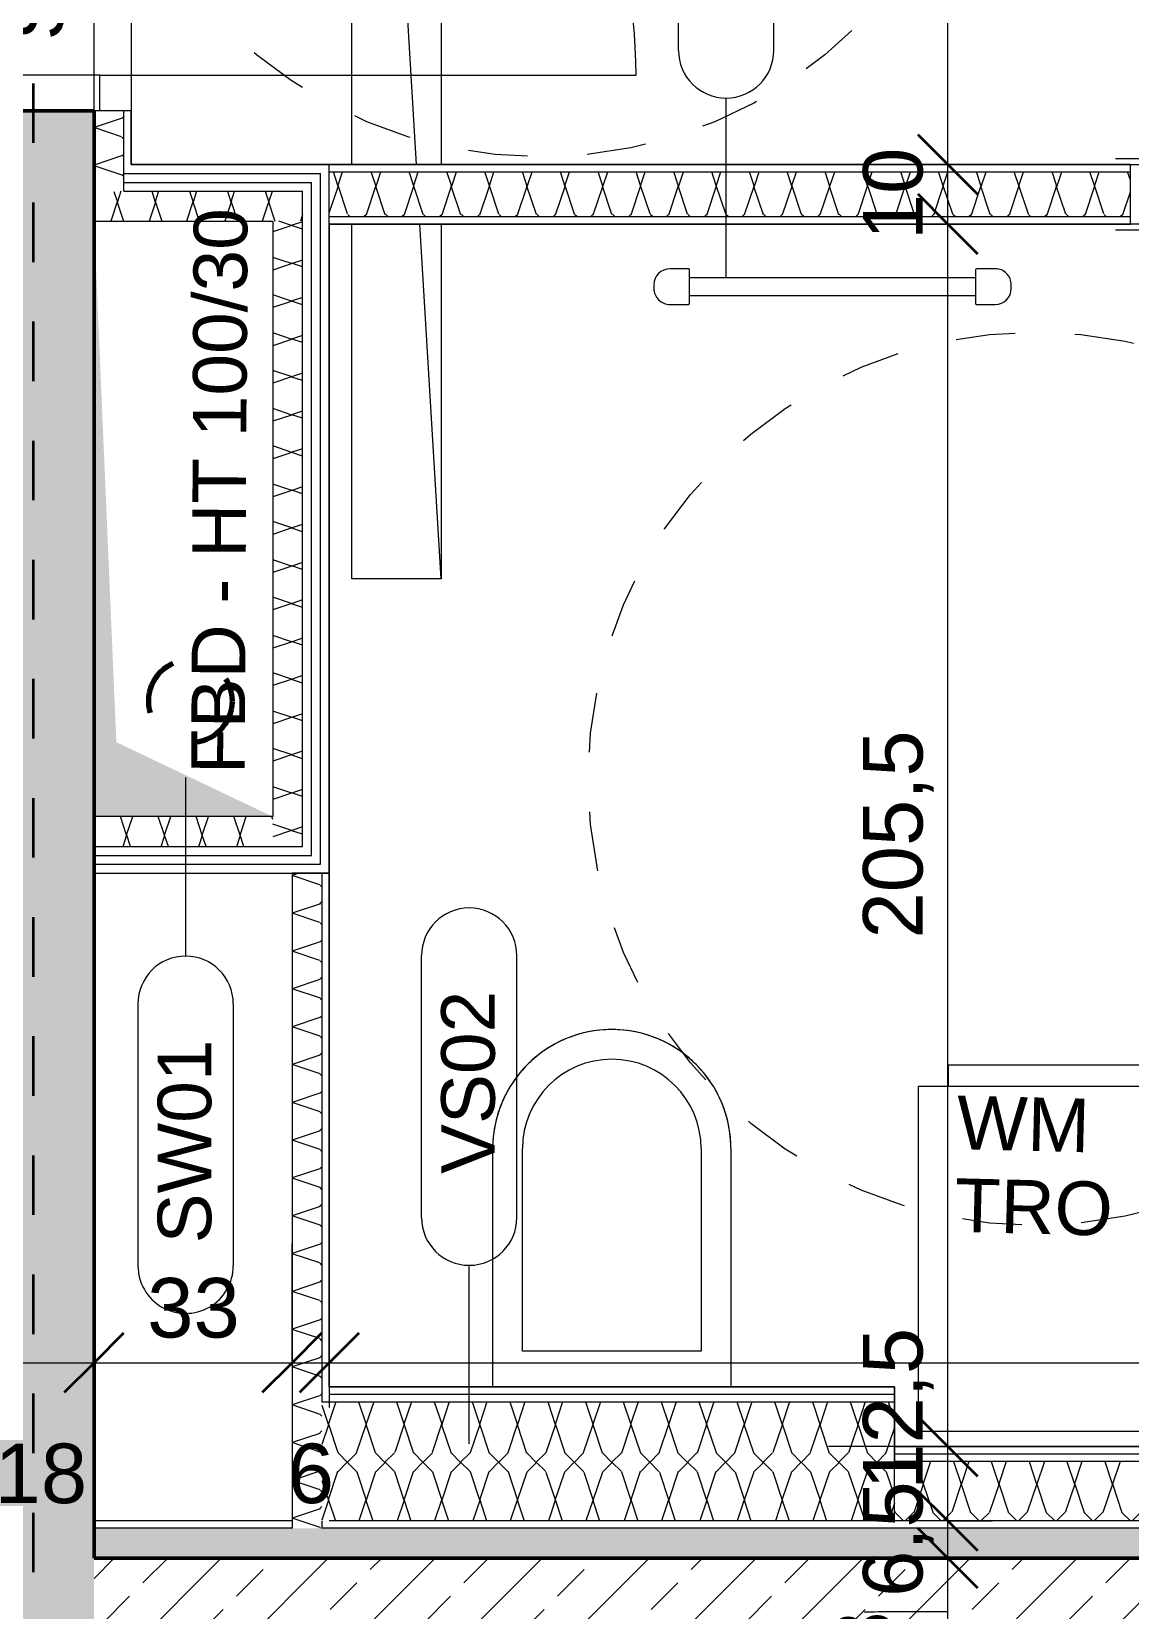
# Model space of a CAD drawing. Header units: metres. Extents: x -67.4 to -27.2, y 43.9 to 89.6.
# Drawn here: x -45.133 to -43.288, y 69.506 to 72.157 of the extents above; entities that cross this region are included whole.
import ezdxf

# ---------------------------------------------------------------- set-up
doc = ezdxf.new("R2010")
doc.units = ezdxf.units.M
for name, pattern in [('Strich Punkt', [0.015875, 0.00635, -0.004763, 0, -0.004763]), ('Strich Punkt Mittel', [0.015875, 0.00635, -0.004763, 0, -0.004763]), ('Verdeckt', [0.003, 0.002, -0.001])]:
    doc.linetypes.add(name, pattern=pattern)
for name, color, linetype, lineweight in [('A-DETL-GENF_', 92, 'Continuous', 13), ('A_2D', 7, 'Continuous', 13), ('A_Bemassung-50_', 4, 'Continuous', 9), ('A_Bemassung_', 4, 'Continuous', 9), ('A_Beschriftung_', 7, 'Continuous', 9), ('A_Bodenschlitz', 7, 'Continuous', 5), ('A_Decken', 8, 'Continuous', 13), ('A_Kanal_SW', 34, 'Strich Punkt', 100), ('A_Raeume_', 7, 'Continuous', 5), ('A_Raster_', 1, 'Continuous', 9), ('A_Sanitaer', 3, 'Continuous', 13), ('A_Tueren', 31, 'Continuous', 13), ('A_Waende', 7, 'Continuous', 13), ('M-EQPM', 50, 'Continuous', 5), ('Text', 90, 'Continuous', 9)]:
    doc.layers.add(name, color=color, linetype=linetype, lineweight=lineweight)
doc.styles.add('Arial_2', font='arial.ttf', dxfattribs={"height": 0.09})
doc.styles.add('Arial_5', font='arial.ttf', dxfattribs={"height": 0.1})
doc.dimstyles.new('WGA-Bemaßung', dxfattribs={"dimscale": 0.3048, "dimtxt": 0.102026, "dimasz": 0.328084, "dimexe": 0.246063, "dimexo": 0.0625, "dimgap": 0.04101, "dimtad": 1, "dimdec": 1, "dimlfac": 100, "dimrnd": 0.5, "dimdsep": 46, "dimtxsty": 'Arial_5', "dimblk1": 'OBLIQUE', "dimblk2": 'OBLIQUE', "dimsah": 1, "dimcen": 0.09, "dimdle": 0.246063, "dimazin": 2, "dimtfac": 1, "dimtdec": 4, "dimtix": 1, "dimtmove": 0, "dimatfit": 3, "dimfxl": 0.656168, "dimfxlon": 1, "dimtvp": 1, "dimtolj": 1, "dimtzin": 0, "dimarcsym": 2})
doc.dimstyles.new('WGA-Bemaßung_3', dxfattribs={"dimscale": 0.3048, "dimtxt": 0.102026, "dimasz": 0.328084, "dimexe": 0.246063, "dimexo": 0.0625, "dimgap": 0.04101, "dimtad": 1, "dimdec": 1, "dimlfac": 100, "dimrnd": 0.5, "dimdsep": 46, "dimtxsty": 'Arial_5', "dimblk1": 'OBLIQUE', "dimblk2": 'OBLIQUE', "dimsah": 1, "dimcen": 0.09, "dimdle": 0.246063, "dimazin": 2, "dimtfac": 1, "dimtdec": 4, "dimtix": 1, "dimtmove": 1, "dimatfit": 3, "dimfxl": 0.656168, "dimfxlon": 1, "dimtvp": 1, "dimtolj": 1, "dimtzin": 0, "dimarcsym": 2})
doc.dimstyles.new('WGA-Bemaßung_4', dxfattribs={"dimscale": 0.3048, "dimtxt": 0.102026, "dimasz": 0.328084, "dimexe": 0.246063, "dimexo": 0.0625, "dimgap": 0.04101, "dimtad": 1, "dimdec": 1, "dimlfac": 100, "dimrnd": 0.5, "dimdsep": 46, "dimtxsty": 'Arial_5', "dimblk1": 'OBLIQUE', "dimblk2": 'OBLIQUE', "dimsah": 1, "dimcen": 0.09, "dimdle": 0.246063, "dimazin": 2, "dimtfac": 1, "dimtdec": 4, "dimtix": 1, "dimtmove": 2, "dimatfit": 3, "dimfxl": 0.656168, "dimfxlon": 1, "dimtvp": 1, "dimtolj": 1, "dimtzin": 0, "dimarcsym": 2})
pattern_1 = [(45, (0, 0), (-0.08980256, 0.08980256), []), (45, (0.0898, 0), (-0.08980256, 0.08980256), [0.0635, -0.03175])]

# ---------------------------------------------------------------- blocks, each defined once
blk = doc.blocks.new('UZ_D1 - SL_0900x2000_Wohnungstür-5426849-263_PP_03DG_BT2')
at = {"layer": 'A_Tueren', "lineweight": 5}
for p, q in [((0.45, 0.1), (0.45, 1)), ((-0.51, 0.1), (-0.45, 0.1)), ((-0.45, 0.1), (-0.45, -0.1)), ((0.45, 0.1), (0.45, -0.1)), ((0.51, 0.1), (0.45, 0.1)), ((-0.45, -0.1), (-0.51, -0.1)), ((0.45, -0.1), (0.51, -0.1))]:
    blk.add_line(p, q, dxfattribs=at)
blk.add_arc((0.45, 0.1), 0.9, 90, 180, dxfattribs=at)
blk = doc.blocks.new('UZ_D1 - SL_0800x2000_Zimmertür_Stahlzarge_GK-7175309-263_PP_03DG_BT2')
at = {"layer": 'A_Tueren', "lineweight": 5}
for p, q in [((-0.4, 0.06), (-0.46, 0.06)), ((-0.4, -0.06), (-0.4, 0.06)), ((0.4, 0.06), (0.46, 0.06)), ((0.4, -0.06), (0.4, 0.06)), ((-0.46, -0.06), (-0.4, -0.06)), ((0.46, -0.06), (0.4, -0.06)), ((0.4, -0.06), (0.4, -0.86))]:
    blk.add_line(p, q, dxfattribs=at)
blk.add_arc((0.4, -0.06), 0.8, 180, 270, dxfattribs=at)
blk = doc.blocks.new('Sani_Waschmaschine - 600x600-V33-263_PP_03DG_BT2')
at = {"layer": 'A_Sanitaer'}
for p, q in [((0.0175, 0.0484), (0.0175, 0.0134)), ((0.0238, 0.0484), (0.0175, 0.0484)), ((0.5175, 0.0484), (0.0175, 0.0484)), ((0.0423, 0.0484), (0.0238, 0.0484)), ((0.0721, 0.0484), (0.0423, 0.0484)), ((0.1116, 0.0484), (0.0721, 0.0484)), ((0.159, 0.0484), (0.1116, 0.0484)), ((0.2119, 0.0484), (0.159, 0.0484)), ((0.2675, 0.0484), (0.2119, 0.0484)), ((0.3231, 0.0484), (0.2675, 0.0484)), ((0.376, 0.0484), (0.3231, 0.0484)), ((0.4234, 0.0484), (0.376, 0.0484)), ((0.463, 0.0484), (0.4234, 0.0484)), ((0.4928, 0.0484), (0.463, 0.0484)), ((0.5112, 0.0484), (0.4928, 0.0484)), ((0.5175, 0.0484), (0.5112, 0.0484)), ((0.5175, 0.0134), (0.5175, 0.0484)), ((-0.0325, 0.0134), (0.5675, 0.0134)), ((-0.0325, -0.5666), (-0.0325, 0.0134)), ((0.0175, 0.0134), (0.4928, 0.0134)), ((0.0175, 0.0134), (0.0238, 0.0134)), ((0.0238, 0.0134), (0.0423, 0.0134)), ((0.0423, 0.0134), (0.0721, 0.0134)), ((0.0721, 0.0134), (0.1116, 0.0134)), ((0.1116, 0.0134), (0.159, 0.0134)), ((0.159, 0.0134), (0.2119, 0.0134)), ((0.2119, 0.0134), (0.2675, 0.0134)), ((0.2675, 0.0134), (0.3231, 0.0134)), ((0.3231, 0.0134), (0.376, 0.0134)), ((0.376, 0.0134), (0.4234, 0.0134)), ((0.4234, 0.0134), (0.463, 0.0134)), ((0.463, 0.0134), (0.4928, 0.0134)), ((0.4928, 0.0134), (0.5112, 0.0134)), ((0.4928, 0.0134), (0.5112, 0.0134)), ((0.5112, 0.0134), (0.5175, 0.0134)), ((0.5112, 0.0134), (0.5175, 0.0134)), ((0.5675, 0.0134), (0.5675, -0.5666)), ((0.5675, -0.5666), (-0.0325, -0.5666))]:
    blk.add_line(p, q, dxfattribs=at)
blk = doc.blocks.new('Symbol_Schatten - Bodendurchbruch_Schatten-V52-263_PP_03DG_BT2')
at = {"layer": 'A-DETL-GENF_'}
blk.add_hatch(color=256, dxfattribs=at).paths.add_polyline_path([(-0.5, -0.15), (-0.375, 0.1125), (0.5, 0.15), (-0.5, 0.1499), (-0.5, -0.0422)])
blk = doc.blocks.new('Sani_WC-Wandbasierend - 400x600-V56-263_PP_03DG_BT2')
at = {"layer": 'A_Sanitaer', "lineweight": 5}
for p, q in [((-0.075, -0.5125), (-0.075, -0.1125)), ((-0.075, -0.1125), (0.325, -0.1125)), ((-0.075, -0.5125), (-0.075, -0.1125)), ((0.325, -0.1125), (0.325, -0.5125)), ((0.325, -0.1125), (0.325, -0.5125)), ((-0.025, -0.1725), (0.275, -0.1725)), ((-0.025, -0.5125), (-0.025, -0.1725)), ((0.275, -0.1725), (0.275, -0.5125))]:
    blk.add_line(p, q, dxfattribs=at)
for radius, start, end in [(0.2, 180, 0), (0.2, 180, 195.2197), (0.15, 180, 360), (0.2, 344.7803, 360), (0.2, 195.2197, 200.149), (0.2, 200.149, 210.5085), (0.2, 332.2044, 339.851), (0.2, 339.851, 344.7803), (0.2, 329.4915, 332.0709), (0.2, 210.5085, 216.2662), (0.2, 216.2662, 225.9281), (0.2, 314.0719, 323.7338), (0.2, 323.7338, 329.4915), (0.2, 225.9281, 231.8048), (0.2, 308.1952, 314.0719), (0.2, 231.8048, 241.6661), (0.2, 241.6661, 247.1471), (0.2, 292.8529, 298.3339), (0.2, 298.3339, 308.1952), (0.2, 247.1471, 258.666), (0.2, 258.666, 262.3967), (0.2, 262.3967, 277.6033), (0.2, 277.6033, 281.334), (0.2, 281.334, 292.8529)]:
    blk.add_arc((0.125, -0.5125), radius, start, end, dxfattribs=at)
blk = doc.blocks.new('Allg_BS - HKLS-V83-263_PP_03DG_BT2')
at = {"layer": 'A_Bodenschlitz'}
for p, q in [((-1.2494, -0.1435), (-1.2494, 0.0065)), ((-1.2494, 0.0065), (-0.6536, 0.0065)), ((-0.5536, 0.0065), (0.834, 0.0065)), ((0.834, -0.0185), (1.2506, 0.0065)), ((0.834, 0.0065), (1.2506, 0.0065)), ((1.2506, 0.0065), (1.2506, -0.1435)), ((-0.5536, -0.1017), (0.834, -0.0185)), ((-1.2494, -0.1435), (-0.6536, -0.1077)), ((-0.6536, -0.1435), (-1.2494, -0.1435)), ((0.834, -0.1435), (-0.5536, -0.1435)), ((1.2506, -0.1435), (0.834, -0.1435))]:
    blk.add_line(p, q, dxfattribs=at)
blk = doc.blocks.new('HLS_Heizkörper Bad - 60x120-V104-263_PP_03DG_BT2')
at = {"layer": 'M-EQPM'}
for p, q in [((-0.242, -0.05), (-0.273, -0.05)), ((-0.24, -0.108), (-0.24, -0.052)), ((0.24, -0.052), (0.24, -0.108)), ((0.273, -0.05), (0.242, -0.05)), ((-0.3, -0.077), (-0.3, -0.083)), ((0.24, -0.065), (-0.24, -0.065)), ((0.3, -0.083), (0.3, -0.077)), ((-0.24, -0.095), (0.24, -0.095)), ((-0.273, -0.11), (-0.242, -0.11)), ((0.242, -0.11), (0.273, -0.11))]:
    blk.add_line(p, q, dxfattribs=at)
for centre, radius, start, end in [((-0.273, -0.077), 0.027, 90, 180), ((-0.242, -0.052), 0.00198, 360, 90), ((-0.242, -0.052), 0.00198, 45, 75), ((0.242, -0.052), 0.002, 90, 180), ((0.273, -0.077), 0.027, 360, 90), ((-0.273, -0.083), 0.027, 180, 270), ((0.273, -0.083), 0.027, 270, 360), ((-0.242, -0.108), 0.002, 270, 360), ((-0.242, -0.108), 0.002, 270, 360), ((0.242, -0.108), 0.00198, 180, 270), ((0.242, -0.108), 0.00198, 180, 270)]:
    blk.add_arc(centre, radius, start, end, dxfattribs=at)
blk = doc.blocks.new('DIMBLOCK160-263_PP_03DG_BT2')
at = {"layer": 'A_Bemassung-50_', "lineweight": 35, "transparency": 16777216}
for p, q in [((-43.595, 69.5939), (-43.645, 69.6439)), ((-43.595, 69.5939), (-43.545, 69.5439)), ((-43.595, 69.4139), (-43.645, 69.4639)), ((-43.595, 69.4139), (-43.545, 69.3639))]:
    blk.add_line(p, q, dxfattribs=at)
at = {"layer": 'A_Bemassung-50_', "transparency": 16777216}
for p, q in [((-43.595, 69.5939), (-43.795, 69.5939)), ((-43.595, 69.4139), (-43.595, 69.5939)), ((-43.595, 69.5939), (-43.52, 69.5939)), ((-43.595, 69.4139), (-43.795, 69.4139)), ((-43.595, 69.4139), (-43.52, 69.4139))]:
    blk.add_line(p, q, dxfattribs=at)
blk.add_ellipse((-43.595, 69.5027), major_axis=(-0.1401, 0), ratio=0.008128, start_param=4.712389, end_param=6.283185, dxfattribs=at)
at = {"layer": 'A_Bemassung-50_', "color": 0, "transparency": 16777216, "insert": (-43.7864, 69.3489), "char_height": 0.1, "width": 0.184588, "attachment_point": 1, "rotation": 90, "line_spacing_factor": 0.941778, "style": 'Arial_5'}
blk.add_mtext('18', dxfattribs=at)
blk = doc.blocks.new('_Oblique')
at = {"color": 0, "linetype": 'ByBlock', "lineweight": -2}
blk.add_line((-0.5, -0.5), (0.5, 0.5), dxfattribs=at)
blk = doc.blocks.new('DIMBLOCK161-263_PP_03DG_BT2')
at = {"layer": 'A_Bemassung-50_', "lineweight": 35, "transparency": 16777216}
for p, q in [((-43.595, 69.6564), (-43.645, 69.7064)), ((-43.595, 69.6564), (-43.545, 69.6064)), ((-43.595, 69.5939), (-43.645, 69.6439)), ((-43.595, 69.5939), (-43.545, 69.5439))]:
    blk.add_line(p, q, dxfattribs=at)
at = {"layer": 'A_Bemassung-50_', "transparency": 16777216}
for p, q in [((-43.595, 69.6564), (-43.795, 69.6564)), ((-43.595, 69.5939), (-43.595, 69.6564)), ((-43.595, 69.6564), (-43.52, 69.6564)), ((-43.595, 69.5939), (-43.795, 69.5939)), ((-43.595, 69.5939), (-43.52, 69.5939))]:
    blk.add_line(p, q, dxfattribs=at)
at = {"layer": 'A_Bemassung-50_', "color": 0, "transparency": 16777216, "insert": (-43.7373, 69.5286), "char_height": 0.1, "width": 0.231677, "attachment_point": 1, "rotation": 90, "line_spacing_factor": 0.941778, "style": 'Arial_5'}
blk.add_mtext('6,5', dxfattribs=at)
blk = doc.blocks.new('DIMBLOCK162-263_PP_03DG_BT2')
at = {"layer": 'A_Bemassung-50_', "lineweight": 35, "transparency": 16777216}
for p, q in [((-43.595, 69.7814), (-43.645, 69.8314)), ((-43.595, 69.7814), (-43.545, 69.7314)), ((-43.595, 69.6564), (-43.645, 69.7064)), ((-43.595, 69.6564), (-43.545, 69.6064))]:
    blk.add_line(p, q, dxfattribs=at)
at = {"layer": 'A_Bemassung-50_', "transparency": 16777216}
for p, q in [((-43.595, 69.7814), (-43.795, 69.7814)), ((-43.595, 69.6564), (-43.595, 69.7814)), ((-43.595, 69.7814), (-43.52, 69.7814)), ((-43.595, 69.6564), (-43.795, 69.6564)), ((-43.595, 69.6564), (-43.52, 69.6564))]:
    blk.add_line(p, q, dxfattribs=at)
at = {"layer": 'A_Bemassung-50_', "color": 0, "transparency": 16777216, "insert": (-43.7373, 69.7086), "char_height": 0.1, "width": 0.323972, "attachment_point": 1, "rotation": 90, "line_spacing_factor": 0.941778, "style": 'Arial_5'}
blk.add_mtext('12,5', dxfattribs=at)
blk = doc.blocks.new('DIMBLOCK163-263_PP_03DG_BT2')
at = {"layer": 'A_Bemassung-50_', "lineweight": 35, "transparency": 16777216}
for p, q in [((-43.5949, 71.8339), (-43.6449, 71.8839)), ((-43.5949, 71.8339), (-43.5449, 71.7839)), ((-43.595, 69.7814), (-43.645, 69.8314)), ((-43.595, 69.7814), (-43.545, 69.7314))]:
    blk.add_line(p, q, dxfattribs=at)
at = {"layer": 'A_Bemassung-50_', "transparency": 16777216}
for p, q in [((-43.5949, 71.8339), (-43.7949, 71.8339)), ((-43.595, 69.7814), (-43.5949, 71.8339)), ((-43.5949, 71.8339), (-43.5199, 71.8339)), ((-43.595, 69.7814), (-43.795, 69.7814)), ((-43.595, 69.7814), (-43.52, 69.7814))]:
    blk.add_line(p, q, dxfattribs=at)
at = {"layer": 'A_Bemassung-50_', "color": 0, "transparency": 16777216, "insert": (-43.7372, 70.6342), "char_height": 0.1, "width": 0.416266, "attachment_point": 1, "rotation": 90, "line_spacing_factor": 0.941778, "style": 'Arial_5'}
blk.add_mtext('205,5', dxfattribs=at)
blk = doc.blocks.new('DIMBLOCK164-263_PP_03DG_BT2')
at = {"layer": 'A_Bemassung-50_', "lineweight": 35, "transparency": 16777216}
for p, q in [((-43.5949, 71.9339), (-43.6449, 71.9839)), ((-43.5949, 71.9339), (-43.5449, 71.8839)), ((-43.5949, 71.8339), (-43.6449, 71.8839)), ((-43.5949, 71.8339), (-43.5449, 71.7839))]:
    blk.add_line(p, q, dxfattribs=at)
at = {"layer": 'A_Bemassung-50_', "transparency": 16777216}
for p, q in [((-43.5949, 71.9339), (-43.7949, 71.9339)), ((-43.5949, 71.8339), (-43.5949, 71.9339)), ((-43.5949, 71.9339), (-43.5199, 71.9339)), ((-43.5949, 71.8339), (-43.7949, 71.8339)), ((-43.5949, 71.8339), (-43.5199, 71.8339))]:
    blk.add_line(p, q, dxfattribs=at)
at = {"layer": 'A_Bemassung-50_', "color": 0, "transparency": 16777216, "insert": (-43.7372, 71.8069), "char_height": 0.1, "width": 0.184588, "attachment_point": 1, "rotation": 90, "line_spacing_factor": 0.941778, "style": 'Arial_5'}
blk.add_mtext('10', dxfattribs=at)
blk = doc.blocks.new('DIMBLOCK165-263_PP_03DG_BT2')
at = {"layer": 'A_Bemassung-50_', "lineweight": 35, "transparency": 16777216}
for p, q in [((-43.5948, 73.7715), (-43.6448, 73.8215)), ((-43.5948, 73.7715), (-43.5448, 73.7215)), ((-43.5949, 71.9339), (-43.6449, 71.9839)), ((-43.5949, 71.9339), (-43.5449, 71.8839))]:
    blk.add_line(p, q, dxfattribs=at)
at = {"layer": 'A_Bemassung-50_', "transparency": 16777216}
for p, q in [((-43.5948, 73.7715), (-43.7948, 73.7715)), ((-43.5949, 71.9339), (-43.5948, 73.7715)), ((-43.5948, 73.7715), (-43.5198, 73.7715)), ((-43.5949, 71.9339), (-43.7949, 71.9339)), ((-43.5949, 71.9339), (-43.5199, 71.9339))]:
    blk.add_line(p, q, dxfattribs=at)
at = {"layer": 'A_Bemassung-50_', "color": 0, "transparency": 16777216, "insert": (-43.7372, 73.0651), "char_height": 0.1, "width": 0.276883, "attachment_point": 1, "rotation": 90, "line_spacing_factor": 0.941778, "style": 'Arial_5'}
blk.add_mtext('184', dxfattribs=at)
blk = doc.blocks.new('DIMBLOCK220-263_PP_03DG_BT2')
at = {"layer": 'A_Bemassung-50_', "transparency": 16777216}
for p, q in [((-45.2083, 69.9219), (-45.2083, 70.1219)), ((-45.0283, 69.9219), (-45.0283, 70.1219)), ((-45.2083, 69.9219), (-45.0283, 69.9219)), ((-45.2083, 69.9219), (-45.2083, 69.8469)), ((-45.0283, 69.9219), (-45.0283, 69.8469))]:
    blk.add_line(p, q, dxfattribs=at)
at = {"layer": 'A_Bemassung-50_', "lineweight": 35, "transparency": 16777216}
for p, q in [((-45.2083, 69.9219), (-45.1583, 69.9719)), ((-45.0283, 69.9219), (-44.9783, 69.9719)), ((-45.2083, 69.9219), (-45.2583, 69.8719)), ((-45.0283, 69.9219), (-45.0783, 69.8719))]:
    blk.add_line(p, q, dxfattribs=at)
at = {"layer": 'A_Bemassung-50_', "color": 0, "transparency": 16777216, "insert": (-45.1952, 69.7861), "char_height": 0.1, "width": 0.184588, "attachment_point": 1, "rotation": 359.9983, "line_spacing_factor": 0.941778, "style": 'Arial_5'}
blk.add_mtext('18', dxfattribs=at)
blk = doc.blocks.new('DIMBLOCK221-263_PP_03DG_BT2')
at = {"layer": 'A_Bemassung-50_', "transparency": 16777216}
for p, q in [((-45.0283, 69.9219), (-45.0283, 70.1219)), ((-44.6958, 69.9219), (-44.6958, 70.1219)), ((-45.0283, 69.9219), (-44.6958, 69.9219)), ((-45.0283, 69.9219), (-45.0283, 69.8469)), ((-44.6958, 69.9219), (-44.6958, 69.8469))]:
    blk.add_line(p, q, dxfattribs=at)
at = {"layer": 'A_Bemassung-50_', "lineweight": 35, "transparency": 16777216}
for p, q in [((-45.0283, 69.9219), (-44.9783, 69.9719)), ((-44.6958, 69.9219), (-44.6458, 69.9719)), ((-45.0283, 69.9219), (-45.0783, 69.8719)), ((-44.6958, 69.9219), (-44.7458, 69.8719))]:
    blk.add_line(p, q, dxfattribs=at)
at = {"layer": 'A_Bemassung-50_', "color": 0, "transparency": 16777216, "insert": (-44.939, 70.0642), "char_height": 0.1, "width": 0.184588, "attachment_point": 1, "rotation": 359.9983, "line_spacing_factor": 0.941778, "style": 'Arial_5'}
blk.add_mtext('33', dxfattribs=at)
blk = doc.blocks.new('DIMBLOCK222-263_PP_03DG_BT2')
at = {"layer": 'A_Bemassung-50_', "transparency": 16777216}
for p, q in [((-44.6958, 69.9219), (-44.6958, 70.1219)), ((-44.6333, 69.9219), (-44.6333, 70.1219)), ((-44.6958, 69.9219), (-44.6333, 69.9219)), ((-44.6958, 69.9219), (-44.6958, 69.8469)), ((-44.6333, 69.9219), (-44.6333, 69.8469))]:
    blk.add_line(p, q, dxfattribs=at)
at = {"layer": 'A_Bemassung-50_', "lineweight": 35, "transparency": 16777216}
for p, q in [((-44.6958, 69.9219), (-44.6458, 69.9719)), ((-44.6333, 69.9219), (-44.5833, 69.9719)), ((-44.6958, 69.9219), (-44.7458, 69.8719)), ((-44.6333, 69.9219), (-44.6833, 69.8719))]:
    blk.add_line(p, q, dxfattribs=at)
at = {"layer": 'A_Bemassung-50_', "color": 0, "transparency": 16777216, "insert": (-44.7031, 69.7861), "char_height": 0.1, "width": 0.092294, "attachment_point": 1, "rotation": 359.9983, "line_spacing_factor": 0.941778, "style": 'Arial_5'}
blk.add_mtext('6', dxfattribs=at)
blk = doc.blocks.new('DIMBLOCK223-263_PP_03DG_BT2')
at = {"layer": 'A_Bemassung-50_', "transparency": 16777216}
for p, q in [((-44.6333, 69.9219), (-44.6333, 70.1219)), ((-41.4927, 69.9218), (-41.4927, 70.1218)), ((-44.6333, 69.9219), (-41.4927, 69.9218)), ((-44.6333, 69.9219), (-44.6333, 69.8469)), ((-41.4927, 69.9218), (-41.4927, 69.8468))]:
    blk.add_line(p, q, dxfattribs=at)
at = {"layer": 'A_Bemassung-50_', "lineweight": 35, "transparency": 16777216}
for p, q in [((-44.6333, 69.9219), (-44.5833, 69.9719)), ((-41.4927, 69.9218), (-41.4427, 69.9718)), ((-44.6333, 69.9219), (-44.6833, 69.8719)), ((-41.4927, 69.9218), (-41.5427, 69.8718))]:
    blk.add_line(p, q, dxfattribs=at)
at = {"layer": 'A_Bemassung-50_', "color": 0, "transparency": 16777216, "insert": (-42.8197, 70.0641), "char_height": 0.1, "width": 0.276883, "attachment_point": 1, "rotation": 359.9983, "line_spacing_factor": 0.941778, "style": 'Arial_5'}
blk.add_mtext('314', dxfattribs=at)
blk = doc.blocks.new('BS_Wand_Lollipop - rechts_oben-2026913-263_PP_03DG_BT2')
at = {"layer": 'A_Beschriftung_'}
for p, q in [((0.0046, 0.0016), (0.0134, 0.0016)), ((-0.003, 0), (0.003, 0)), ((0.0046, -0.0016), (0.0134, -0.0016))]:
    blk.add_line(p, q, dxfattribs=at)
for centre, start, end in [((0.0046, 0), 90, 270), ((0.0134, 0), 270, 90)]:
    blk.add_arc(centre, 0.0016, start, end, dxfattribs=at)

msp = doc.modelspace()

# ---------------------------------------------------------------- hatches: boundary and pattern name
at = {"layer": 'A_Waende', "lineweight": 5}
h = msp.add_hatch(dxfattribs=at)
h.set_pattern_fill('FP_2', color=250, style=0, pattern_type=2)
h.set_pattern_definition(pattern_1)
h.paths.add_polyline_path([(-45.0288, 55.6487), (-45.0287, 58.2637), (-45.2087, 58.2637), (-45.2087, 55.6487), (-45.0976, 55.6487)])
h.paths.add_polyline_path([(-45.0287, 59.2837), (-45.0285, 65.1463), (-45.2085, 65.1463), (-45.2085, 59.2837), (-45.0287, 59.2837)])
h.paths.add_polyline_path([(-45.0284, 66.1663), (-45.0284, 66.1663), (-45.0283, 72.0239), (-45.2083, 72.0239), (-45.2083, 66.1663), (-45.0285, 66.1663)])
h.paths.add_polyline_path([(-45.0283, 71.3533), (-45.0283, 71.3533), (-45.0283, 71.6779)])
h.paths.add_polyline_path([(-45.0283, 73.0439), (-45.0282, 73.0439), (-45.0282, 76.4765), (-45.2081, 76.4765), (-45.2082, 73.0439)])
h = msp.add_hatch(dxfattribs=at)
h.set_pattern_fill('FP_126', color=250, angle=247.64, style=0, pattern_type=2)
h.set_pattern_definition([(134.998, (-44.965885, 72.85281), (-0.253995, 0.127012), [0.02245, -0.15715]), (134.998, (-45.07703, 72.90069), (-0.253995, 0.127012), [0.02245, -0.15715]), (134.998, (-44.96564, 72.9165), (-0.2539954, 0.127012), [0.02245, -0.15715]), (134.998, (-45.07716, 72.96346), (-0.2539954, 0.127012), [0.02245, -0.15715]), (161.563, (-44.981882, 72.86912), (-0.5079932, 0.1270184), [0.0502, -0.35141]), (161.563, (-45.029645, 72.88444), (-0.5079932, 0.1270184), [0.0502, -0.35141]), (161.563, (-44.982013, 72.93189), (-0.5079932, 0.1270184), [0.0502, -0.35141]), (161.563, (-45.029395, 72.948136), (-0.5079932, 0.1270184), [0.0502, -0.35141]), (224.998, (-45.07734, 72.86838), (0.254004, 0.1269946), [0.02245, -0.15715]), (224.998, (-44.96564, 72.9165), (0.254004, 0.1269946), [0.02245, -0.15715]), (224.998, (-45.07709, 72.93207), (0.254004, 0.1269946), [0.02245, -0.15715]), (224.998, (-44.96577, 72.97927), (0.254004, 0.1269946), [0.02245, -0.15715]), (198.433, (-45.029645, 72.88444), (0.5080021, 0.126983), [0.0502, -0.35141]), (198.433, (-44.981948, 72.900504), (0.5080021, 0.126983), [0.0502, -0.35141]), (198.433, (-45.029395, 72.948136), (0.5080021, 0.126983), [0.0502, -0.35141]), (198.433, (-44.9817, 72.9642), (0.5080021, 0.126983), [0.0502, -0.35141])])
h.paths.add_polyline_path([(-44.9783, 71.8889), (-44.9783, 72.0239), (-45.0283, 72.0239), (-45.0282, 71.8889), (-44.9908, 71.8889)])
h.paths.add_polyline_path([(-44.9782, 73.0439), (-44.9782, 73.784), (-45.0282, 73.784), (-45.0282, 73.0439)])
h = msp.add_hatch(dxfattribs=at)
h.set_pattern_fill('FP_72', color=250, angle=-112.36, style=0, pattern_type=2)
h.set_pattern_definition([(44.998, (-43.06325, 71.83443), (0.1270123, 0.2539954), [0.02245, -0.15715]), (44.998, (-43.01575, 71.94464), (0.1270123, 0.2539954), [0.02245, -0.15715]), (44.998, (-42.99955, 71.83418), (0.1270123, 0.2539954), [0.02245, -0.15715]), (44.998, (-42.95167, 71.94532), (0.1270123, 0.2539954), [0.02245, -0.15715]), (71.563, (-43.047315, 71.8495), (0.1270184, 0.5079932), [0.0502, -0.35141]), (71.563, (-43.03107, 71.89688), (0.1270184, 0.5079932), [0.0502, -0.35141]), (71.563, (-42.98362, 71.84925), (0.1270184, 0.5079932), [0.0502, -0.35141]), (71.563, (-42.96792, 71.897936), (0.1270184, 0.5079932), [0.0502, -0.35141]), (134.998, (-43.04713, 71.94458), (0.1269946, -0.2540043), [0.02245, -0.15715]), (134.998, (-42.99955, 71.83418), (0.1269946, -0.2540043), [0.02245, -0.15715]), (134.998, (-42.98306, 71.94525), (0.1269946, -0.2540043), [0.02245, -0.15715]), (134.998, (-42.93586, 71.83393), (0.1269946, -0.2540043), [0.02245, -0.15715]), (108.433, (-43.03107, 71.89688), (0.126983, -0.5080021), [0.0502, -0.35141]), (108.433, (-43.01593, 71.849564), (0.126983, -0.5080021), [0.0502, -0.35141]), (108.433, (-42.96792, 71.897936), (0.126983, -0.5080021), [0.0502, -0.35141]), (108.433, (-42.951856, 71.85024), (0.126983, -0.5080021), [0.0502, -0.35141])])
h.paths.add_polyline_path([(-41.4802, 71.8463), (-41.4802, 71.9213), (-42.4183, 71.9213), (-42.4183, 71.8463), (-41.4802, 71.8463)])
h.paths.add_polyline_path([(-41.4927, 71.8463), (-41.4927, 71.8463), (-41.4927, 71.9213)])
h.paths.add_polyline_path([(-43.2883, 71.8464), (-43.2883, 71.9214), (-44.6333, 71.9214), (-44.6333, 71.8464), (-43.3736, 71.8464)])
h = msp.add_hatch(dxfattribs=at)
h.set_pattern_fill('FP_87', color=250, angle=-112.36, style=0, pattern_type=2)
h.set_pattern_definition([(225, (-44.83018, 71.93411), (-0.127012, -0.253995), [0.02245, -0.15715]), (225, (-44.87806, 71.82296), (-0.127012, -0.253995), [0.02245, -0.15715]), (225, (-44.89425, 71.93343), (-0.127012, -0.253995), [0.02245, -0.15715]), (224.998, (-44.94175, 71.82321), (-0.127012, -0.253995), [0.02245, -0.15715]), (251.563, (-44.84649, 71.91811), (-0.1270184, -0.507993), [0.0502, -0.35141]), (251.563, (-44.862738, 71.870727), (-0.127018, -0.507993), [0.0502, -0.35141]), (251.563, (-44.910185, 71.91836), (-0.1270184, -0.507993), [0.0502, -0.35141]), (251.563, (-44.925507, 71.870596), (-0.1270184, -0.507993), [0.0502, -0.35141]), (315, (-44.846675, 71.82303), (-0.126995, 0.254004), [0.02245, -0.15715]), (315, (-44.89425, 71.93343), (-0.126995, 0.254004), [0.02245, -0.15715]), (315, (-44.91037, 71.82328), (-0.126995, 0.254004), [0.02245, -0.15715]), (314.998, (-44.95795, 71.93368), (-0.126995, 0.254004), [0.02245, -0.15715]), (288.433, (-44.862738, 71.870727), (-0.126983, 0.508002), [0.0502, -0.35141]), (288.433, (-44.877875, 71.918043), (-0.126983, 0.508002), [0.0502, -0.35141]), (288.433, (-44.925507, 71.870596), (-0.126983, 0.508002), [0.0502, -0.35141]), (288.433, (-44.94157, 71.918293), (-0.126983, 0.508002), [0.0502, -0.35141])])
h.paths.add_polyline_path([(-44.6783, 71.8389), (-44.6783, 71.8889), (-45.0283, 71.8889), (-45.0282, 71.8389), (-44.6783, 71.8389)])
h = msp.add_hatch(dxfattribs=at)
h.set_pattern_fill('FP_88', color=250, angle=247.64, style=0, pattern_type=2)
h.set_pattern_definition([(134.998, (-44.63272, 71.29169), (-0.253995, 0.127012), [0.02245, -0.15715]), (134.998, (-44.74425, 71.33864), (-0.253995, 0.127012), [0.02245, -0.15715]), (134.998, (-44.63378, 71.35484), (-0.253995, 0.127012), [0.02245, -0.15715]), (134.998, (-44.744, 71.40234), (-0.253995, 0.127012), [0.02245, -0.15715]), (161.563, (-44.649102, 71.307074), (-0.5079932, 0.1270184), [0.0502, -0.35141]), (161.563, (-44.696484, 71.32332), (-0.5079932, 0.1270184), [0.0502, -0.35141]), (161.563, (-44.648852, 71.37077), (-0.5079932, 0.1270184), [0.0502, -0.35141]), (161.563, (-44.696615, 71.38609), (-0.5079932, 0.1270184), [0.0502, -0.35141]), (224.998, (-44.74418, 71.30726), (0.254004, 0.126995), [0.02245, -0.15715]), (224.998, (-44.63378, 71.35484), (0.254004, 0.126995), [0.02245, -0.15715]), (224.998, (-44.74393, 71.37095), (0.254004, 0.126995), [0.02245, -0.15715]), (224.998, (-44.63353, 71.41853), (0.254004, 0.126995), [0.02245, -0.15715]), (198.433, (-44.696484, 71.32332), (0.508002, 0.126983), [0.0502, -0.35141]), (198.433, (-44.648787, 71.339384), (0.508002, 0.126983), [0.0502, -0.35141]), (198.433, (-44.696615, 71.38609), (0.508002, 0.126983), [0.0502, -0.35141]), (198.433, (-44.648918, 71.402153), (0.508002, 0.126983), [0.0502, -0.35141])])
h.paths.add_polyline_path([(-44.6783, 70.7889), (-44.6783, 71.8389), (-44.7283, 71.8389), (-44.7283, 70.7889), (-44.6958, 70.7889)])
h = msp.add_hatch(dxfattribs=at)
h.set_pattern_fill('FP_89', color=250, angle=-112.36, style=0, pattern_type=2)
h.set_pattern_definition([(45, (-44.87855, 70.74403), (0.127012, 0.253995), [0.02245, -0.15715]), (45, (-44.83067, 70.85517), (0.127012, 0.253995), [0.02245, -0.15715]), (45, (-44.81486, 70.74378), (0.127012, 0.253995), [0.02245, -0.15715]), (44.998, (-44.76698, 70.85492), (0.127012, 0.253995), [0.02245, -0.15715]), (71.563, (-44.86224, 70.760025), (0.127018, 0.507993), [0.0502, -0.35141]), (71.563, (-44.846917, 70.807787), (0.127018, 0.507993), [0.0502, -0.35141]), (71.563, (-44.798544, 70.759776), (0.1270184, 0.507993), [0.0502, -0.35141]), (71.563, (-44.783222, 70.807538), (0.1270184, 0.507993), [0.0502, -0.35141]), (135, (-44.86205, 70.8551), (0.126995, -0.254004), [0.02245, -0.15715]), (135, (-44.81486, 70.74378), (0.126995, -0.254004), [0.02245, -0.15715]), (135, (-44.799285, 70.855235), (0.126995, -0.254004), [0.02245, -0.15715]), (134.998, (-44.75116, 70.74353), (0.126995, -0.254004), [0.02245, -0.15715]), (108.433, (-44.846917, 70.807787), (0.126983, -0.508002), [0.0502, -0.35141]), (108.433, (-44.830854, 70.76009), (0.126983, -0.508002), [0.0502, -0.35141]), (108.433, (-44.783222, 70.807538), (0.126983, -0.508002), [0.0502, -0.35141]), (108.433, (-44.76716, 70.75984), (0.126983, -0.508002), [0.0502, -0.35141])])
h.paths.add_polyline_path([(-44.7283, 70.7889), (-44.7283, 70.8389), (-45.0283, 70.8389), (-45.0282, 70.7889), (-44.7303, 70.7889)])
h = msp.add_hatch(dxfattribs=at)
h.set_pattern_fill('FP_91', color=250, angle=247.64, style=0, pattern_type=2)
h.set_pattern_definition([(135, (-44.63316, 70.19975), (-0.254, 0.127003), [0.02245, -0.15715]), (135, (-44.7443, 70.24763), (-0.254, 0.127003), [0.02245, -0.15715]), (135, (-44.63291, 70.263445), (-0.254, 0.127003), [0.02245, -0.15715]), (135, (-44.74405, 70.31133), (-0.254, 0.127003), [0.02245, -0.15715]), (161.565, (-44.649154, 70.216063), (-0.5079977, 0.1270007), [0.0502, -0.35141]), (161.565, (-44.696916, 70.231385), (-0.5079977, 0.1270007), [0.0502, -0.35141]), (161.565, (-44.648904, 70.279757), (-0.5079977, 0.1270007), [0.0502, -0.35141]), (161.565, (-44.696667, 70.29508), (-0.5079977, 0.1270007), [0.0502, -0.35141]), (225, (-44.74423, 70.21625), (0.254, 0.127003), [0.02245, -0.15715]), (225, (-44.63291, 70.263445), (0.254, 0.127003), [0.02245, -0.15715]), (225, (-44.74436, 70.27902), (0.254, 0.127003), [0.02245, -0.15715]), (225, (-44.63358, 70.32752), (0.254, 0.127003), [0.02245, -0.15715]), (198.435, (-44.696916, 70.231385), (0.5079977, 0.1270007), [0.0502, -0.35141]), (198.435, (-44.64922, 70.247447), (0.5079977, 0.1270007), [0.0502, -0.35141]), (198.435, (-44.696667, 70.29508), (0.5079977, 0.1270007), [0.0502, -0.35141]), (198.435, (-44.64897, 70.31114), (0.5079977, 0.1270007), [0.0502, -0.35141])])
h.paths.add_polyline_path([(-44.6458, 69.6439), (-44.6458, 70.7439), (-44.6958, 70.7439), (-44.6958, 69.6439)])
h = msp.add_hatch(dxfattribs=at)
h.set_pattern_fill('FP_86', color=250, angle=-112.36, style=0, pattern_type=2)
h.set_pattern_definition([(224.998, (-44.15863, 69.88128), (-0.127012, -0.253995), [0.02245, -0.15715]), (224.998, (-44.20651, 69.77014), (-0.127012, -0.253995), [0.02245, -0.15715]), (224.998, (-44.22232, 69.88153), (-0.127012, -0.253995), [0.02245, -0.15715]), (224.998, (-44.270205, 69.77039), (-0.127012, -0.253995), [0.02245, -0.15715]), (251.563, (-44.174943, 69.865287), (-0.1270184, -0.5079932), [0.0502, -0.35141]), (251.563, (-44.19119, 69.817905), (-0.1270184, -0.5079932), [0.0502, -0.35141]), (251.563, (-44.238637, 69.865537), (-0.1270184, -0.5079932), [0.0502, -0.35141]), (251.563, (-44.25396, 69.817774), (-0.1270184, -0.5079932), [0.0502, -0.35141]), (314.998, (-44.17513, 69.77021), (-0.126995, 0.254004), [0.02245, -0.15715]), (314.998, (-44.22232, 69.88153), (-0.126995, 0.254004), [0.02245, -0.15715]), (314.998, (-44.2379, 69.77008), (-0.126995, 0.254004), [0.02245, -0.15715]), (314.998, (-44.28602, 69.88178), (-0.126995, 0.254004), [0.02245, -0.15715]), (288.433, (-44.19119, 69.817905), (-0.126983, 0.508002), [0.0502, -0.35141]), (288.433, (-44.206327, 69.86522), (-0.126983, 0.508002), [0.0502, -0.35141]), (288.433, (-44.25396, 69.817774), (-0.126983, 0.508002), [0.0502, -0.35141]), (288.433, (-44.27002, 69.86547), (-0.126983, 0.508002), [0.0502, -0.35141])])
h.paths.add_polyline_path([(-43.6846, 69.6564), (-43.6846, 69.8564), (-44.6458, 69.8564), (-44.6458, 69.6564), (-43.7383, 69.6564)])
h = msp.add_hatch(dxfattribs=at)
h.set_pattern_fill('FP_76', color=250, angle=-112.36, style=0, pattern_type=2)
h.set_pattern_definition([(224.998, (-42.58855, 69.78148), (-0.127012, -0.2539954), [0.02245, -0.15715]), (224.998, (-42.63643, 69.67034), (-0.127012, -0.2539954), [0.02245, -0.15715]), (224.998, (-42.65224, 69.78173), (-0.127012, -0.2539954), [0.02245, -0.15715]), (224.998, (-42.70012, 69.67059), (-0.127012, -0.2539954), [0.02245, -0.15715]), (251.563, (-42.60486, 69.765484), (-0.1270184, -0.5079932), [0.0502, -0.35141]), (251.563, (-42.62018, 69.71772), (-0.1270184, -0.5079932), [0.0502, -0.35141]), (251.563, (-42.667628, 69.765353), (-0.1270184, -0.5079932), [0.0502, -0.35141]), (251.563, (-42.683874, 69.71797), (-0.1270184, -0.5079932), [0.0502, -0.35141]), (314.998, (-42.60412, 69.670025), (-0.1269946, 0.254004), [0.02245, -0.15715]), (314.998, (-42.65224, 69.78173), (-0.1269946, 0.254004), [0.02245, -0.15715]), (314.998, (-42.66781, 69.67027), (-0.1269946, 0.254004), [0.02245, -0.15715]), (314.998, (-42.71501, 69.7816), (-0.1269946, 0.254004), [0.02245, -0.15715]), (288.433, (-42.62018, 69.71772), (-0.126983, 0.5080021), [0.0502, -0.35141]), (288.433, (-42.636243, 69.76542), (-0.126983, 0.5080021), [0.0502, -0.35141]), (288.433, (-42.683874, 69.71797), (-0.126983, 0.5080021), [0.0502, -0.35141]), (288.433, (-42.699937, 69.76567), (-0.126983, 0.5080021), [0.0502, -0.35141])])
h.paths.add_polyline_path([(-41.4802, 69.6563), (-41.4802, 69.7563), (-43.6846, 69.7563), (-43.6846, 69.6564), (-41.4927, 69.6563)])
h.paths.add_polyline_path([(-41.4927, 69.6563), (-41.4927, 69.6564), (-41.4927, 69.7563)])
h = msp.add_hatch(dxfattribs=at)
h.set_pattern_fill('FP_78', color=250, angle=-112.36, style=0, pattern_type=2)
h.set_pattern_definition([(224.998, (-41.36858, 69.65594), (-0.1270123, -0.2539954), [0.02245, -0.15715]), (224.998, (-41.41608, 69.54572), (-0.1270123, -0.2539954), [0.02245, -0.15715]), (224.998, (-41.43227, 69.65619), (-0.1270123, -0.2539954), [0.02245, -0.15715]), (224.998, (-41.47923, 69.54466), (-0.1270123, -0.2539954), [0.02245, -0.15715]), (251.563, (-41.38451, 69.640864), (-0.1270184, -0.50799322), [0.0502, -0.35141]), (251.563, (-41.399833, 69.5931), (-0.1270184, -0.50799322), [0.0502, -0.35141]), (251.563, (-41.44728, 69.640733), (-0.1270184, -0.50799322), [0.0502, -0.35141]), (251.563, (-41.463908, 69.592426), (-0.1270184, -0.50799322), [0.0502, -0.35141]), (314.998, (-41.38377, 69.545405), (-0.1269946, 0.2540043), [0.02245, -0.15715]), (314.998, (-41.43227, 69.65619), (-0.1269946, 0.2540043), [0.02245, -0.15715]), (314.998, (-41.447845, 69.54473), (-0.1269946, 0.2540043), [0.02245, -0.15715]), (314.998, (-41.49504, 69.656055), (-0.1269946, 0.2540043), [0.02245, -0.15715]), (288.433, (-41.399833, 69.5931), (-0.12698295, 0.5080021), [0.0502, -0.35141]), (288.433, (-41.415896, 69.6408), (-0.12698295, 0.5080021), [0.0502, -0.35141]), (288.433, (-41.463908, 69.592426), (-0.12698295, 0.5080021), [0.0502, -0.35141]), (288.433, (-41.47997, 69.640123), (-0.12698295, 0.5080021), [0.0502, -0.35141])])
h.paths.add_polyline_path([(-37.7083, 69.5937), (-37.7083, 69.6437), (-45.0283, 69.6438), (-45.0283, 69.5939), (-37.7083, 69.5937)])
h = msp.add_hatch(dxfattribs=at)
h.set_pattern_fill('FP_2', color=250, style=0, pattern_type=2)
h.set_pattern_definition(pattern_1)
h.paths.add_polyline_path([(-44.9533, 69.4139), (-44.9533, 69.4139), (-44.9533, 69.4396)])
h.paths.add_polyline_path([(-37.7083, 69.4137), (-37.7083, 69.4139), (-37.7083, 69.5937), (-45.0283, 69.5937), (-45.0283, 69.4139), (-38.24, 69.4137)])

# ---------------------------------------------------------------- linework, layer by layer
at = {"layer": 'A_2D', "linetype": 'Verdeckt', "lineweight": 5}
for centre in [(-44.2782, 72.6967), (-43.4484, 70.9026)]:
    msp.add_circle(centre, 0.75, dxfattribs=at)
at = {"layer": 'A_Decken'}
for p, q in [((-45.0283, 72.0239), (-45.0282, 73.0439)), ((-44.6333, 69.8814), (-43.7383, 69.8814))]:
    msp.add_line(p, q, dxfattribs=at)
at = {"layer": 'A_Kanal_SW'}
msp.add_circle((-44.8665, 71.0329), 0.07, dxfattribs=at)
at = {"layer": 'A_Raeume_', "flags": 128}
for points in [[(-44.6317, 71.9339), (-41.4927, 71.9338), (-41.4926, 73.2338), (-43.1731, 73.2338), (-43.1731, 73.7715), (-44.9657, 73.7715), (-44.9658, 71.9339), (-44.6808, 71.9339), (-44.6333, 71.9339)], [(-41.4927, 71.8338), (-41.4943, 71.8338), (-44.6333, 71.8339), (-44.6333, 70.7914), (-44.6333, 70.7439), (-44.6333, 70.7423), (-44.6333, 69.8814), (-43.6846, 69.8814), (-43.6846, 69.7814), (-41.4927, 69.7813)]]:
    msp.add_lwpolyline(points, close=True, dxfattribs=at)
at = {"layer": 'A_Raster_', "linetype": 'Strich Punkt Mittel', "lineweight": 35}
msp.add_line((-45.1301, 85.8701), (-45.1313, 46.5268), dxfattribs=at)
at = {"layer": 'A_Waende', "color": 10, "lineweight": 50}
for p, q in [((-45.0283, 72.0239), (-45.2083, 72.0239)), ((-45.0283, 72.0239), (-45.0283, 71.8889)), ((-45.0283, 69.5939), (-45.0283, 71.8889)), ((-37.7083, 69.5937), (-45.0283, 69.5939))]:
    msp.add_line(p, q, dxfattribs=at)
at = {"layer": 'A_Waende', "color": 250, "lineweight": 5}
for p, q in [((-44.9783, 72.0239), (-45.0283, 72.0239)), ((-43.2883, 71.8464), (-43.2883, 71.9214)), ((-45.0283, 71.8389), (-44.7283, 71.8389)), ((-44.7283, 71.8389), (-44.7283, 70.8389)), ((-44.7283, 70.8389), (-45.0283, 70.8389)), ((-44.6458, 70.7439), (-44.6958, 70.7439)), ((-44.6958, 70.7439), (-44.6958, 69.6564)), ((-43.6846, 69.6564), (-43.6846, 69.8564))]:
    msp.add_line(p, q, dxfattribs=at)
at = {"layer": 'A_Waende'}
for p, q in [((-44.9658, 72.0239), (-44.9783, 72.0239)), ((-44.9783, 71.8889), (-44.9783, 72.0239)), ((-44.9658, 71.9339), (-44.9658, 72.0239)), ((-43.2883, 71.9339), (-44.9658, 71.9339)), ((-44.6333, 70.7439), (-44.6333, 71.9339)), ((-43.2883, 71.9214), (-43.2883, 71.9339)), ((-44.6333, 71.9214), (-43.2883, 71.9214)), ((-44.9783, 71.8889), (-44.6783, 71.8889)), ((-44.6783, 70.7889), (-44.6783, 71.8889)), ((-44.6333, 71.8464), (-43.2883, 71.8464)), ((-44.6333, 71.8339), (-43.2883, 71.8339)), ((-43.2883, 71.8339), (-43.2883, 71.8464)), ((-45.0283, 70.7889), (-44.6783, 70.7889)), ((-45.0283, 70.7439), (-44.6333, 70.7439)), ((-44.6333, 70.7439), (-44.6458, 70.7439)), ((-44.6458, 70.7439), (-44.6458, 69.8564)), ((-44.6333, 69.8814), (-44.6333, 70.7439)), ((-43.6846, 69.8814), (-44.6333, 69.8814)), ((-43.6846, 69.8564), (-43.6846, 69.8814)), ((-44.6458, 69.8564), (-43.6846, 69.8564)), ((-41.4927, 69.7813), (-43.6846, 69.7814)), ((-43.6846, 69.7814), (-43.6846, 69.7564)), ((-43.6846, 69.7564), (-41.4802, 69.7563)), ((-44.6958, 69.6564), (-45.0283, 69.6564)), ((-44.6958, 69.6564), (-44.6958, 69.6439)), ((-44.6458, 69.6564), (-44.6458, 69.6439)), ((-41.4927, 69.6563), (-44.6333, 69.6564)), ((-44.6958, 69.6439), (-45.0283, 69.6439)), ((-41.4802, 69.6438), (-44.6458, 69.6439))]:
    msp.add_line(p, q, dxfattribs=at)
at = {"layer": 'A_Waende', "lineweight": 18}
for p, q in [((-44.9783, 71.9189), (-44.6483, 71.9189)), ((-44.9783, 71.9039), (-44.6633, 71.9039)), ((-44.6633, 70.7739), (-44.6633, 71.9039)), ((-44.6483, 70.7589), (-44.6483, 71.9189)), ((-45.0283, 70.7739), (-44.6633, 70.7739)), ((-45.0283, 70.7589), (-44.6483, 70.7589)), ((-44.6333, 69.8689), (-43.6846, 69.8689)), ((-43.6846, 69.7689), (-41.4927, 69.7688))]:
    msp.add_line(p, q, dxfattribs=at)

# ---------------------------------------------------------------- block references
at = {"layer": 'A_2D'}
for name, p, rotation in [('Allg_BS - HKLS-V83-263_PP_03DG_BT2', (-44.5888, 72.4875), 89.99827587845373), ('Symbol_Schatten - Bodendurchbruch_Schatten-V52-263_PP_03DG_BT2', (-44.8783, 71.3389), 89.99827587845492)]:
    msp.add_blockref(name, p, dxfattribs=dict(at, rotation=rotation))
at = {"layer": 'A_Beschriftung_', "xscale": 49.99999999999998, "yscale": 49.99999999999998, "zscale": 49.99999999999998}
for p, rotation in [((-43.967, 71.8956), 89.99999999999991), ((-44.8745, 70.7547), 269.9999999999998), ((-44.3984, 69.9355), 89.99999999999991)]:
    msp.add_blockref('BS_Wand_Lollipop - rechts_oben-2026913-263_PP_03DG_BT2', p, dxfattribs=dict(at, rotation=rotation))
at = {"layer": 'A_Sanitaer'}
for name, p, rotation in [('Sani_WC-Wandbasierend - 400x600-V56-263_PP_03DG_BT2', (-44.034, 69.7689), 179.998275878371), ('Sani_Waschmaschine - 600x600-V33-263_PP_03DG_BT2', (-43.6115, 70.3731), 359.998275878371)]:
    msp.add_blockref(name, p, dxfattribs=dict(at, rotation=rotation))
at = {"layer": 'A_Tueren'}
for name, p, rotation in [('UZ_D1 - SL_0900x2000_Wohnungstür-5426849-263_PP_03DG_BT2', (-45.1183, 72.5339), 269.998275878465), ('UZ_D1 - SL_0800x2000_Zimmertür_Stahlzarge_GK-7175309-263_PP_03DG_BT2', (-42.8533, 71.8838), 179.998275878371)]:
    msp.add_blockref(name, p, dxfattribs=dict(at, rotation=rotation))
at = {"layer": 'M-EQPM', "rotation": 359.9982758787938}
msp.add_blockref('HLS_Heizkörper Bad - 60x120-V104-263_PP_03DG_BT2', (-43.7883, 71.8089), dxfattribs=at)

# ---------------------------------------------------------------- texts
at = {"layer": 'A_Beschriftung_', "char_height": 0.09, "attachment_point": 1, "style": 'Arial_2'}
for s, insert, width, rotation in [('STUK +11,42', (-45.1693, 72.1427), 0.905907, 90), ('FBD - HT 100/30', (-44.8652, 70.9106), 1.130379, 89.7322), ('VS02', (-44.4454, 70.2389), 0.368776, 90), ('SW01', (-44.9215, 70.1223), 0.420886, 90)]:
    msp.add_mtext(s, dxfattribs=dict(at, insert=insert, width=width, rotation=rotation))
at = {"layer": 'Text', "color": 7, "char_height": 0.09, "attachment_point": 1, "rotation": 358.5861, "style": 'Arial_2'}
for s, insert, width in [('WM', (-43.5786, 70.3706), 0.276582), ('TRO', (-43.582, 70.2317), 0.316667)]:
    msp.add_mtext(s, dxfattribs=dict(at, insert=insert, width=width))

# ---------------------------------------------------------------- dimensions: what is measured, and where the dimension line sits
at = {"layer": 'A_Bemassung_'}
for base, p1, p2, angle, dimstyle, override, picture, middle, turn in [((-43.5948, 73.7715), (-43.7949, 71.9339), (-43.7948, 73.7715), 89.9983, 'WGA-Bemaßung_4', {"dimpost": '<>', "dimfxl": 1.837612}, 'DIMBLOCK165-263_PP_03DG_BT2', (-43.6705, 73.2035), 90), ((-45.0283, 69.9219), (-45.2083, 70.1219), (-45.0283, 70.1219), 359.9983, 'WGA-Bemaßung_4', {"dimpost": '<>', "dimfxl": 0.18}, 'DIMBLOCK220-263_PP_03DG_BT2', (-45.103, 69.7195), 359.9983), ((-44.6333405333, 69.9218715193), (-44.6958345149, 70.1218733999), (-44.633334515, 70.1218715192), 359.9982758785, 'WGA-Bemaßung_4', {"dimpost": '<>', "dimfxl": 0.0625}, 'DIMBLOCK222-263_PP_03DG_BT2', (-44.6569054377, 69.7194671085), 359.9982758785), ((-41.4927, 69.9218), (-44.6333, 70.1219), (-41.4927, 70.1218), 359.9983, 'WGA-Bemaßung_4', {"dimpost": '<>', "dimfxl": 3.140621}, 'DIMBLOCK223-263_PP_03DG_BT2', (-42.6812, 69.9975), 359.9983), ((-43.595, 69.7814), (-43.795, 69.6564), (-43.795, 69.7814), 89.9983, 'WGA-Bemaßung_4', {"dimpost": '<>', "dimfxl": 0.125}, 'DIMBLOCK162-263_PP_03DG_BT2', (-43.6706, 69.8706), 90), ((-43.595, 69.5939), (-43.795, 69.4139), (-43.795, 69.5939), 89.9983, 'WGA-Bemaßung_3', {"dimpost": '<>', "dimfxl": 0.18}, 'DIMBLOCK160-263_PP_03DG_BT2', (-43.7197, 69.4412), 90)]:
    dim = msp.add_linear_dim(base=base, p1=p1, p2=p2, angle=angle, dimstyle=dimstyle, override=override, dxfattribs=at)
    dim.commit()
    dim.dimension.update_dxf_attribs({"geometry": picture, "text_midpoint": middle, "dimtype": 160, "text_rotation": turn})
for base, p1, p2, angle, override, picture, middle in [((-43.5949, 71.9339), (-43.7949, 71.8339), (-43.7949, 71.9339), 89.9983, {"dimpost": '<>', "dimfxl": 0.1}, 'DIMBLOCK164-263_PP_03DG_BT2', (-43.6585, 71.8839)), ((-43.5948956588, 71.8338605075), (-43.7949574217, 69.7813665267), (-43.7948956587, 71.8338665258), 89.9982758785, {"dimpost": '<>', "dimfxl": 2.0525}, 'DIMBLOCK163-263_PP_03DG_BT2', (-43.6584838393, 70.8076124205)), ((-44.695841, 69.921873), (-45.028326, 70.121883), (-44.695835, 70.121873), 359.998276, {"dimpost": '<>', "dimfxl": 0.332491}, 'DIMBLOCK221-263_PP_03DG_BT2', (-44.862084, 69.98547)), ((-43.5949611833, 69.6563605085), (-43.7949630639, 69.5938665268), (-43.7949611832, 69.6563665268), 89.9982758785, {"dimpost": '<>', "dimfxl": 0.0625}, 'DIMBLOCK161-263_PP_03DG_BT2', (-43.6585194227, 69.625112421))]:
    dim = msp.add_linear_dim(base=base, p1=p1, p2=p2, angle=angle, dimstyle='WGA-Bemaßung', override=override, dxfattribs=at)
    dim.commit()
    dim.dimension.update_dxf_attribs({"geometry": picture, "text_midpoint": middle})

doc.saveas('drawing.dxf')
